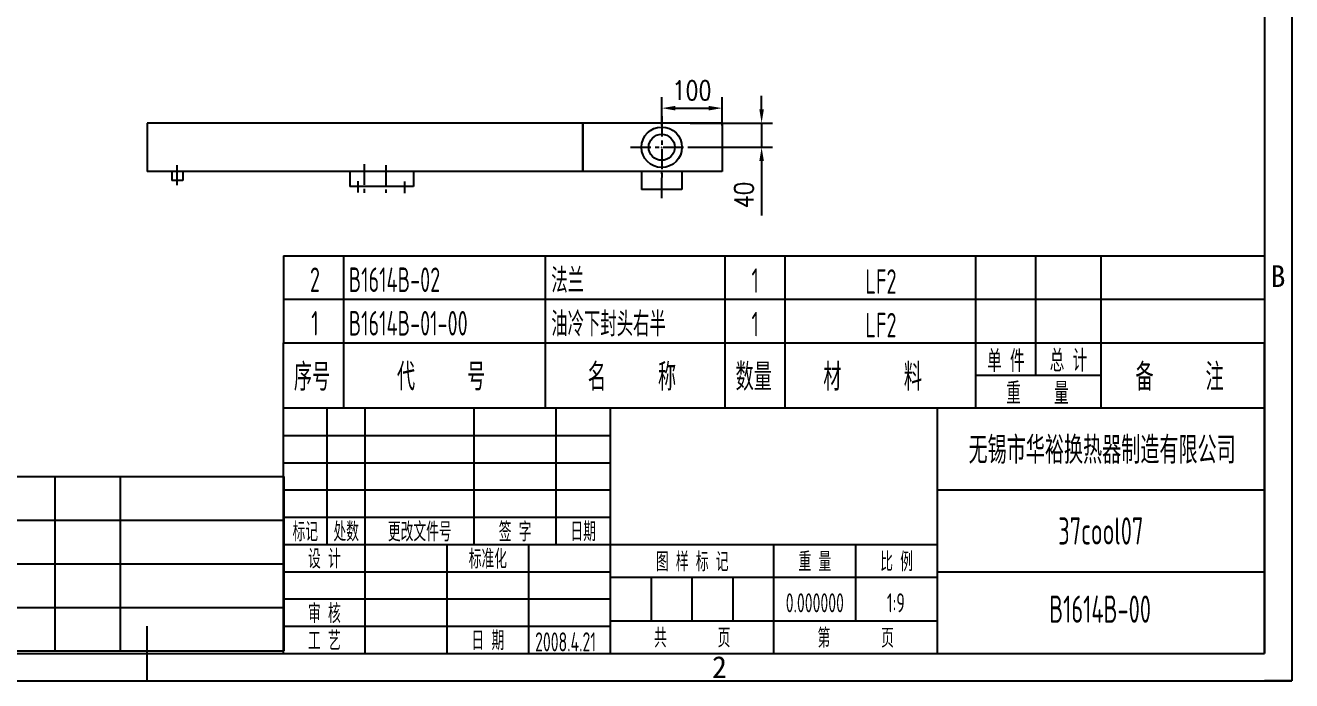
# Model space of a CAD drawing. Extents: x -225 to 3555, y -45 to 2628.
# Drawn here: x 1464 to 3555, y -45 to 1038 of the extents above; entities that cross this region are included whole.
import ezdxf
from ezdxf.enums import TextEntityAlignment as Align

# ---------------------------------------------------------------- set-up
doc = ezdxf.new("R2010")
doc.units = 0
doc.header["$LTSCALE"] = 90
doc.linetypes.add('CENTER', pattern=[0.6, 0.375, -0.075, 0.075, -0.075])
doc.layers.get('0').update_dxf_attribs({"linetype": 'CONTINUOUS'})
doc.layers.get('Defpoints').update_dxf_attribs({"linetype": 'CONTINUOUS'})
for name, color, linetype in [('1轮廓实线层', 7, 'CONTINUOUS'), ('2细线层', 4, 'CONTINUOUS'), ('3中心线层', 1, 'CENTER'), ('6文字层', 3, 'CONTINUOUS'), ('7标注层', 4, 'CONTINUOUS'), ('图框层', 7, 'CONTINUOUS')]:
    doc.layers.add(name, color=color, linetype=linetype)
doc.styles.add('PC_TEXTSTYLE', font='isocp.shx', dxfattribs={"width": 0.8, "bigfont": 'hzfs.shx'})
doc.styles.add('TEXTSTYLE_0', font='txt', dxfattribs={"width": 0.8})
doc.styles.add('TH_GBDIM', font='romans.shx', dxfattribs={"width": 0.8, "bigfont": 'gbcbig.shx'})
doc.dimstyles.new('TH_GBDIM', dxfattribs={"dimscale": 9, "dimtxt": 3.5, "dimasz": 2.5, "dimexe": 2, "dimexo": 0, "dimgap": 1.5, "dimtad": 1, "dimdec": 1, "dimzin": 0, "dimdsep": 46, "dimtxsty": 'TH_GBDIM', "dimcen": 2.5, "dimclrd": 130, "dimclre": 130, "dimclrt": 3, "dimadec": 0, "dimazin": 0, "dimtfac": 0.714286, "dimtdec": 1, "dimtmove": 0, "dimatfit": 3, "dimfxl": 0, "dimtzin": 0, "dimlwd": -1, "dimlwe": -1, "dimarcsym": 0})

# ---------------------------------------------------------------- blocks, each defined once
blk = doc.blocks.new('*D25')
at = {"layer": '7标注层', "color": 130}
for p, q in [((2514.6, 872), (2514.6, 918.8)), ((2537.1, 900.8), (2592.1, 900.8)), ((2614.6, 872), (2614.6, 918.8))]:
    blk.add_line(p, q, dxfattribs=at)
for points in [[(2537.1, 904.5), (2537.1, 897), (2514.6, 900.8)], [(2592.1, 904.5), (2592.1, 897), (2614.6, 900.8)]]:
    blk.add_solid(points, dxfattribs=at)
at = {"layer": 'Defpoints', "color": 0}
for p in [(2614.6, 900.8), (2514.6, 872), (2614.6, 872)]:
    blk.add_point(p, dxfattribs=at)
at = {"layer": '7标注层', "color": 3, "insert": (2564.6, 930), "char_height": 31.5, "attachment_point": 5, "style": 'TH_GBDIM'}
blk.add_mtext('100{}{}', dxfattribs=at)
blk = doc.blocks.new('*D26')
at = {"layer": '7标注层', "color": 130}
for p, q in [((2679.6, 898.6), (2679.6, 921.1)), ((2561.5, 876.1), (2697.6, 876.1)), ((2679.6, 876.1), (2679.6, 836.1)), ((2561.5, 836.1), (2697.6, 836.1)), ((2679.6, 813.6), (2679.6, 723.3))]:
    blk.add_line(p, q, dxfattribs=at)
for points in [[(2675.8, 898.6), (2683.3, 898.6), (2679.6, 876.1)], [(2675.8, 813.6), (2683.3, 813.6), (2679.6, 836.1)]]:
    blk.add_solid(points, dxfattribs=at)
at = {"layer": 'Defpoints', "color": 0}
for p in [(2561.5, 876.1), (2561.5, 836.1), (2679.6, 836.1)]:
    blk.add_point(p, dxfattribs=at)
at = {"layer": '7标注层', "color": 3, "insert": (2650.3, 757.2), "char_height": 31.5, "attachment_point": 5, "rotation": 90, "style": 'TH_GBDIM'}
blk.add_mtext('40{}{}', dxfattribs=at)
blk = doc.blocks.new('PC_TITLE_BLOCK')
at = {"layer": '1轮廓实线层'}
for p, q in [((0, 45), (-180, 45)), ((-180, 0), (-180, 45)), ((-180, 0), (0, 0))]:
    blk.add_line(p, q, dxfattribs=at)
at = {"layer": '2细线层'}
for p, q in [((-172, 20), (-172, 45)), ((-165, 20), (-165, 45)), ((-145, 20), (-145, 45)), ((-130, 20), (-130, 45)), ((-120, 0), (-120, 45)), ((-60, 0), (-60, 45)), ((-180, 40), (-120, 40)), ((-180, 35), (-120, 35)), ((-180, 30), (-120, 30)), ((-60, 30), (0, 30)), ((-180, 25), (-120, 25)), ((-180, 20), (-60, 20)), ((-165, 0), (-165, 20)), ((-150, 0), (-150, 20)), ((-135, 0), (-135, 20)), ((-90, 0), (-90, 20)), ((-75, 6), (-75, 20)), ((-180, 15), (-120, 15)), ((-120, 14), (-60, 14)), ((-112.5, 6), (-112.5, 14)), ((-105, 6), (-105, 14)), ((-97.5, 6), (-97.5, 14)), ((-60, 15), (0, 15)), ((-180, 10), (-120, 10)), ((-180, 5), (-120, 5)), ((-120, 6), (-60, 6))]:
    blk.add_line(p, q, dxfattribs=at)
at = {"layer": '图框层'}
blk.add_line((0, 0), (0, 45), dxfattribs=at)
at = {"style": 'PC_TEXTSTYLE', "flags": 1}
blk.add_attdef('备注', (0, 0), '', height=5, dxfattribs=at)
at = {"layer": '6文字层', "style": 'PC_TEXTSTYLE', "width": 0.667}
for s, p in [('标记', (-176, 22.5)), ('处数', (-168.5, 22.5)), (' 更改文件号 ', (-155, 22.5)), (' 签 字 ', (-137.5, 22.5)), (' 日期 ', (-125, 22.5)), (' 设 计 ', (-172.5, 17.51)), (' 标准化 ', (-142.5, 17.51)), (' 图 样 标 记 ', (-105, 17)), (' 重 量 ', (-82.5, 17)), (' 比 例 ', (-67.5, 17)), (' 审 核 ', (-172.5, 7.5)), ('共       页', (-105, 3)), ('第       页', (-75, 3)), (' 工 艺 ', (-172.5, 2.5)), (' 日 期 ', (-142.5, 2.5))]:
    blk.add_text(s, height=3.5, dxfattribs=at).set_placement(p, align=Align.MIDDLE)
at = {"layer": '6文字层', "style": 'PC_TEXTSTYLE', "flags": 8}
for tag, height, width, p, p2 in [('企业名称', 5, 1.98445, (-54.29, 34.82), (-5.27, 34.82)), ('产品名称或材料标记', 7, 0.600652, (-113.46, 28.64), (-66.42, 28.64)), ('图样名称', 5, 2.004495, (-54.79, 19.98), (-5.27, 19.98)), ('标准化', 3.5, 1.023147, (-133.83, 15.37), (-120.75, 15.37)), ('重量', 3.5, 1.408247, (-88.46, 7.54), (-76.55, 7.54)), ('比例', 3.5, 1.385287, (-73.35, 7.54), (-61.93, 7.54)), ('图样代号', 5, 2.006536, (-54.79, 5.63), (-5.52, 5.63)), ('审核', 3.5, 1.579393, (-163.99, 5.37), (-150.63, 5.37)), ('工艺', 3.5, 1.621807, (-164.21, 0.37), (-150.89, 0.37)), ('日期', 3.5, 1.560088, (-133.83, 0.37), (-120.75, 0.37)), ('共几页', 3.5, 0.557144, (-108.07, 0.63), (-101.05, 0.63))]:
    blk.add_attdef(tag, text='', height=height, dxfattribs=dict(at, width=width)).set_placement(p, p2, align=Align.FIT)
at = {"layer": '6文字层', "style": 'PC_TEXTSTYLE', "width": 9.905045, "flags": 8}
blk.add_attdef('设计', text='', height=3.5, rotation=358.4644, dxfattribs=at).set_placement((-164.23, 15.37), (-150.37, 15), align=Align.FIT)
at = {"layer": '6文字层', "color": 3, "style": 'PC_TEXTSTYLE', "width": 0.56476, "flags": 8}
blk.add_attdef('第几页', text='', height=3.5, dxfattribs=at).set_placement((-78.29, 0.75), (-71.16, 0.75), align=Align.FIT)
blk = doc.blocks.new('PC_MXBTITLERECORD')
at = {"layer": '1轮廓实线层'}
for p, q in [((-180, 0), (-180, 12)), ((0, 0), (0, 12))]:
    blk.add_line(p, q, dxfattribs=at)
at = {"layer": '2细线层'}
for p, q in [((-169, 12), (-169, 0)), ((-132, 12), (-132, 0)), ((-99, 12), (-99, 0)), ((-88, 12), (-88, 0)), ((-53, 12), (-53, 0)), ((-42, 12), (-42, 6)), ((-30, 12), (-30, 0)), ((-30, 6), (-53, 6))]:
    blk.add_line(p, q, dxfattribs=at)
at = {"layer": '6文字层', "style": 'PC_TEXTSTYLE', "width": 0.667}
for s, height, p in [('单 件', 4, (-47.45, 8.84)), ('总 计', 4, (-35.96, 8.94)), ('序号', 5, (-174.77, 6)), ('代     号', 5, (-151.09, 6)), ('名     称', 5, (-116.06, 6)), ('数量', 5, (-93.71, 6)), ('材      料', 5, (-71.89, 6)), ('备     注', 5, (-15.57, 6)), ('重    量', 4, (-41.65, 2.94))]:
    blk.add_text(s, height=height, dxfattribs=at).set_placement(p, align=Align.MIDDLE)
blk = doc.blocks.new('PC_MXB_BLOCK')
at = {"layer": '1轮廓实线层'}
for p, q in [((-180, 8), (-180, 0)), ((0, 8), (0, 0))]:
    blk.add_line(p, q, dxfattribs=at)
at = {"layer": '2细线层'}
for p, q in [((-180, 8), (0, 8)), ((-169, 8), (-169, 0)), ((-132, 8), (-132, 0)), ((-99, 8), (-99, 0)), ((-88, 8), (-88, 0)), ((-53, 8), (-53, 0)), ((-42, 8), (-42, 0)), ((-30, 8), (-30, 0)), ((-180, 0), (0, 0))]:
    blk.add_line(p, q, dxfattribs=at)
at = {"layer": '6文字层', "style": 'PC_TEXTSTYLE'}
for tag, width, p, p2 in [('序号', 0.769182, (-178.38, 1.35), (-170.09, 1.35)), ('代号', 3.14773, (-168.05, 1.35), (-134.11, 1.35)), ('名称', 2.802424, (-130.87, 1.2), (-100.28, 1.2)), ('数量', 0.817449, (-97.88, 1.2), (-89, 1.2)), ('材料', 2.943328, (-86.43, 1.01), (-54.3, 1.01)), ('单重', 0.854038, (-52.21, 0.89), (-43, 0.89)), ('总重', 0.958888, (-41.2, 1.27), (-30.86, 1.27)), ('备注', 2.494074, (-28.61, 1.02), (-1.16, 1.02))]:
    blk.add_attdef(tag, text='', height=4.5, dxfattribs=dict(at, width=width)).set_placement(p, p2, align=Align.FIT)

msp = doc.modelspace()

# ---------------------------------------------------------------- linework, layer by layer
at = {"color": 7, "linetype": 'Continuous'}
for p, q in [((2383.58, 876.13), (1664.58, 876.13)), ((1664.58, 876.13), (1664.58, 796.13)), ((2383.58, 876.13), (2383.58, 796.13)), ((2384.58, 876.13), (2384.58, 796.13)), ((2614.58, 876.13), (2384.58, 876.13)), ((2614.58, 876.13), (2614.58, 796.13)), ((2514.49, 836.13), (2514.67, 836.13)), ((2514.58, 836.04), (2514.58, 836.22)), ((2383.58, 796.13), (1664.58, 796.13)), ((1705.58, 796.13), (1705.58, 781.13)), ((1723.58, 796.13), (1723.58, 781.13)), ((1999.58, 796.13), (1999.58, 771.13)), ((2104.58, 796.13), (2104.58, 771.13)), ((2614.58, 796.13), (2384.58, 796.13)), ((2481.08, 796.13), (2481.08, 766.13)), ((2548.08, 796.13), (2548.08, 766.13)), ((1723.58, 781.13), (1705.58, 781.13)), ((2104.58, 771.13), (1999.58, 771.13)), ((2548.08, 766.13), (2481.08, 766.13))]:
    msp.add_line(p, q, dxfattribs=at)
for radius in [33.5, 21.5]:
    msp.add_circle((2514.58, 836.13), radius, dxfattribs=at)
msp.add_solid([(2508.48, 856.94), (2508.43, 856.92), (2508.51, 856.75)], dxfattribs=at)
at = {"layer": '1轮廓实线层'}
for p, q in [((3510, 2583), (3510, 0)), ((1665, -45), (1665, 45)), ((0, 0), (3510, 0))]:
    msp.add_line(p, q, dxfattribs=at)
at = {"layer": '2细线层'}
for p, q in [((3555, 2628), (3555, -45)), ((1665, -45), (1665, 0)), ((-225, -45), (3555, -45)), ((3555, -45), (3510, -45))]:
    msp.add_line(p, q, dxfattribs=at)
at = {"layer": '3中心线层'}
for p, q in [((2514.58, 887.63), (2514.58, 784.63)), ((2463.08, 836.13), (2566.08, 836.13)), ((1714.58, 773.51), (1714.58, 806.47)), ((2023.08, 808.04), (2023.08, 760.69)), ((2059.08, 806.69), (2059.08, 760.69)), ((2514.58, 752.02), (2514.58, 796.48)), ((2012.58, 780.29), (2012.58, 761.26)), ((2089.58, 779.58), (2089.58, 760.55))]:
    msp.add_line(p, q, dxfattribs=at)

# ---------------------------------------------------------------- block references
at = {"layer": '图框层'}
ref = msp.add_blockref('PC_MXB_BLOCK', (3510, 585), dxfattribs=dict(at, xscale=9, yscale=9, zscale=9))
ref.add_attrib('材料', 'LF2', dxfattribs={"layer": '6文字层', "height": 40.5, "style": 'PC_TEXTSTYLE', "width": 0.667}).set_placement((2876.68, 594.09), align=Align.CENTER)
ref.add_attrib('代号', 'B1614B-02', (1997.58, 597.14), dxfattribs={"layer": '6文字层', "height": 40.5, "style": 'PC_TEXTSTYLE', "width": 0.667})
ref.add_attrib('序号', '2', dxfattribs={"layer": '6文字层', "height": 40.5, "style": 'PC_TEXTSTYLE', "width": 0.667}).set_placement((1941.88, 597.14), align=Align.CENTER)
ref.add_attrib('名称', '法兰', (2332.2, 595.76), dxfattribs={"layer": '6文字层', "height": 40.5, "style": 'PC_TEXTSTYLE', "width": 0.667})
ref.add_attrib('数量', '1', dxfattribs={"layer": '6文字层', "height": 40.5, "style": 'PC_TEXTSTYLE', "width": 0.667}).set_placement((2669.04, 595.76), align=Align.CENTER)
ref = msp.add_blockref('PC_MXB_BLOCK', (3510, 513), dxfattribs=dict(at, xscale=9, yscale=9, zscale=9))
ref.add_attrib('材料', 'LF2', dxfattribs={"layer": '6文字层', "height": 40.5, "style": 'PC_TEXTSTYLE', "width": 0.667}).set_placement((2876.68, 522.09), align=Align.CENTER)
ref.add_attrib('代号', 'B1614B-01-00', (1997.58, 525.14), dxfattribs={"layer": '6文字层', "height": 40.5, "style": 'PC_TEXTSTYLE', "width": 0.667})
ref.add_attrib('序号', '1', dxfattribs={"layer": '6文字层', "height": 40.5, "style": 'PC_TEXTSTYLE', "width": 0.667}).set_placement((1941.88, 525.14), align=Align.CENTER)
ref.add_attrib('名称', '油冷下封头右半', (2332.2, 523.76), dxfattribs={"layer": '6文字层', "height": 40.5, "style": 'PC_TEXTSTYLE', "width": 0.667})
ref.add_attrib('数量', '1', dxfattribs={"layer": '6文字层', "height": 40.5, "style": 'PC_TEXTSTYLE', "width": 0.667}).set_placement((2669.04, 523.76), align=Align.CENTER)
at = {"layer": '图框层', "xscale": 9, "yscale": 9, "zscale": 9}
msp.add_blockref('PC_MXBTITLERECORD', (3510, 405), dxfattribs=at)
at = {"layer": '图框层'}
ref = msp.add_blockref('PC_TITLE_BLOCK', (3510, 0), dxfattribs=dict(at, xscale=9, yscale=9, zscale=9))
ref.add_attrib('重量', '0.000000', dxfattribs={"layer": '6文字层', "height": 31.5, "style": 'PC_TEXTSTYLE', "width": 0.667}).set_placement((2767.47, 67.88), align=Align.CENTER)
ref.add_attrib('日期', '2008.4.21', (2305.49, 3.34), dxfattribs={"layer": '6文字层', "height": 31.5, "style": 'PC_TEXTSTYLE', "width": 0.667})
ref.add_attrib('企业名称', '无锡市华裕换热器制造有限公司', dxfattribs={"layer": '6文字层', "height": 45, "style": 'PC_TEXTSTYLE', "width": 0.63749}).set_placement((3021.39, 313.38), (3462.59, 313.38), align=Align.FIT)
ref.add_attrib('图样名称', '37cool07', dxfattribs={"layer": '6文字层', "height": 45, "style": 'PC_TEXTSTYLE', "width": 0.667}).set_placement((3239.76, 179.8), align=Align.CENTER)
ref.add_attrib('图样代号', 'B1614B-00', dxfattribs={"layer": '6文字层', "height": 45, "style": 'PC_TEXTSTYLE', "width": 0.667}).set_placement((3238.65, 50.67), align=Align.CENTER)
ref.add_attrib('比例', '1:9', dxfattribs={"layer": '6文字层', "height": 31.5, "style": 'PC_TEXTSTYLE', "width": 0.667}).set_placement((2901.23, 67.88), align=Align.CENTER)
ref = msp.add_blockref('PC_MXB_BLOCK', (1890.36, 220.12), dxfattribs=dict(at, xscale=9, yscale=9, zscale=9))
ref.add_attrib('材料', 'LF2', dxfattribs={"layer": '6文字层', "height": 40.5, "style": 'PC_TEXTSTYLE', "width": 0.667}).set_placement((1257.04, 229.21), align=Align.CENTER)
ref.add_attrib('代号', 'B1614B-06-00', (377.94, 232.26), dxfattribs={"layer": '6文字层', "height": 40.5, "style": 'PC_TEXTSTYLE', "width": 0.667})
ref.add_attrib('序号', '6', dxfattribs={"layer": '6文字层', "height": 40.5, "style": 'PC_TEXTSTYLE', "width": 0.667}).set_placement((322.24, 232.26), align=Align.CENTER)
ref.add_attrib('名称', '气冷下封头', (712.56, 230.88), dxfattribs={"layer": '6文字层', "height": 40.5, "style": 'PC_TEXTSTYLE', "width": 0.667})
ref.add_attrib('数量', '1', dxfattribs={"layer": '6文字层', "height": 40.5, "style": 'PC_TEXTSTYLE', "width": 0.667}).set_placement((1049.4, 230.88), align=Align.CENTER)
ref = msp.add_blockref('PC_MXB_BLOCK', (1890.36, 148.12), dxfattribs=dict(at, xscale=9, yscale=9, zscale=9))
ref.add_attrib('材料', 'LF2', dxfattribs={"layer": '6文字层', "height": 40.5, "style": 'PC_TEXTSTYLE', "width": 0.667}).set_placement((1257.04, 157.21), align=Align.CENTER)
ref.add_attrib('代号', 'B1614B-05-00', (377.94, 160.26), dxfattribs={"layer": '6文字层', "height": 40.5, "style": 'PC_TEXTSTYLE', "width": 0.667})
ref.add_attrib('序号', '5', dxfattribs={"layer": '6文字层', "height": 40.5, "style": 'PC_TEXTSTYLE', "width": 0.667}).set_placement((322.24, 160.26), align=Align.CENTER)
ref.add_attrib('名称', '气冷上封头', (712.56, 158.88), dxfattribs={"layer": '6文字层', "height": 40.5, "style": 'PC_TEXTSTYLE', "width": 0.667})
ref.add_attrib('数量', '1', dxfattribs={"layer": '6文字层', "height": 40.5, "style": 'PC_TEXTSTYLE', "width": 0.667}).set_placement((1049.4, 158.88), align=Align.CENTER)
ref = msp.add_blockref('PC_MXB_BLOCK', (1890.36, 76.12), dxfattribs=dict(at, xscale=9, yscale=9, zscale=9))
ref.add_attrib('材料', 'LF2', dxfattribs={"layer": '6文字层', "height": 40.5, "style": 'PC_TEXTSTYLE', "width": 0.667}).set_placement((1257.04, 85.21), align=Align.CENTER)
ref.add_attrib('代号', 'B1614B-04-00', (377.94, 88.26), dxfattribs={"layer": '6文字层', "height": 40.5, "style": 'PC_TEXTSTYLE', "width": 0.667})
ref.add_attrib('序号', '4', dxfattribs={"layer": '6文字层', "height": 40.5, "style": 'PC_TEXTSTYLE', "width": 0.667}).set_placement((322.24, 88.26), align=Align.CENTER)
ref.add_attrib('名称', '油冷上封头', (712.56, 86.88), dxfattribs={"layer": '6文字层', "height": 40.5, "style": 'PC_TEXTSTYLE', "width": 0.667})
ref.add_attrib('数量', '1', dxfattribs={"layer": '6文字层', "height": 40.5, "style": 'PC_TEXTSTYLE', "width": 0.667}).set_placement((1049.4, 86.88), align=Align.CENTER)
ref = msp.add_blockref('PC_MXB_BLOCK', (1890.36, 4.12), dxfattribs=dict(at, xscale=9, yscale=9, zscale=9))
ref.add_attrib('材料', 'LF2', dxfattribs={"layer": '6文字层', "height": 40.5, "style": 'PC_TEXTSTYLE', "width": 0.667}).set_placement((1257.04, 13.21), align=Align.CENTER)
ref.add_attrib('代号', 'B1614B-03-00', (377.94, 16.26), dxfattribs={"layer": '6文字层', "height": 40.5, "style": 'PC_TEXTSTYLE', "width": 0.667})
ref.add_attrib('序号', '3', dxfattribs={"layer": '6文字层', "height": 40.5, "style": 'PC_TEXTSTYLE', "width": 0.667}).set_placement((322.24, 16.26), align=Align.CENTER)
ref.add_attrib('名称', '油冷下封头左半', (712.56, 14.88), dxfattribs={"layer": '6文字层', "height": 40.5, "style": 'PC_TEXTSTYLE', "width": 0.667})
ref.add_attrib('数量', '1', dxfattribs={"layer": '6文字层', "height": 40.5, "style": 'PC_TEXTSTYLE', "width": 0.667}).set_placement((1049.4, 14.88), align=Align.CENTER)

# ---------------------------------------------------------------- texts
at = {"layer": '6文字层', "style": 'TEXTSTYLE_0'}
for s, p in [('B', (3532.5, 623.25)), ('2', (2610, -22.5))]:
    msp.add_text(s, height=36, dxfattribs=at).set_placement(p, align=Align.MIDDLE)

# ---------------------------------------------------------------- dimensions: what is measured, and where the dimension line sits
at = {"layer": '7标注层'}
for p1, p2, distance, text, picture, middle in [((2514.58, 872.02), (2614.58, 872.02), 28.74, '100{}{}', '*D25', (2564.58, 930.01)), ((2561.46, 876.13), (2561.46, 836.13), 118.09, '40{}{}', '*D26', (2650.31, 757.23))]:
    dim = msp.add_aligned_dim(p1=p1, p2=p2, distance=distance, text=text, dimstyle='TH_GBDIM', override={"dimgap": 1.5, "dimtad": 1, "dimjust": 0, "dimse1": 0, "dimse2": 0, "dimsd1": 0, "dimsd2": 0, "dimclrt": 3, "dimtvp": 0}, dxfattribs=at)
    dim.commit()
    dim.dimension.update_dxf_attribs({"geometry": picture, "text_midpoint": middle})

doc.saveas('drawing.dxf')
